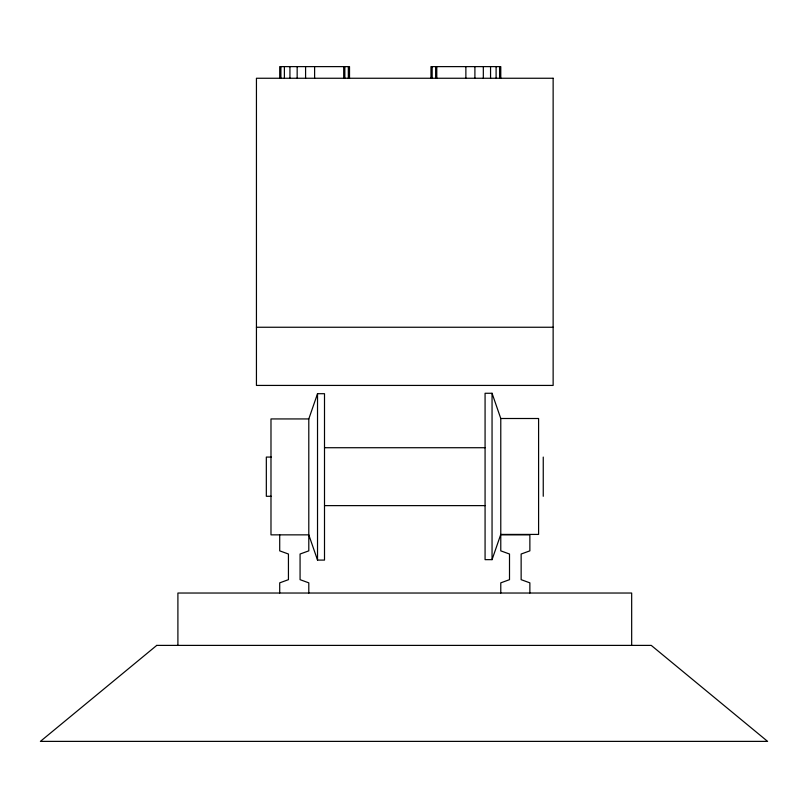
<?xml version="1.0" encoding="UTF-8"?>
<svg xmlns="http://www.w3.org/2000/svg" width="808" height="808" viewBox="0 0 808 808"><rect width="100%" height="100%" fill="white"/><g stroke="black" fill="none" stroke-linecap="round" stroke-linejoin="round"><path stroke-width="1.21" d="M308.797 418.938L317.524 393.698L324.503 393.698L324.503 560.085L317.524 560.085L308.797 534.856L270.983 534.856L270.983 418.938L308.797 418.938L308.797 550.854L300.071 554.025L300.071 579.669L308.797 582.851L308.797 593.032M492.052 559.651L500.778 534.421L500.778 418.504L492.052 393.274L485.073 393.274L485.073 559.651L492.052 559.651L492.052 393.274M256.439 327.25L553.137 327.25M500.778 418.504L538.593 418.504L538.593 534.421L500.778 534.421M324.503 447.723L485.073 447.723M271.276 457.076L266.327 457.076L266.327 496.284L271.276 496.284M324.503 505.626L485.073 505.626M631.674 645.39L631.674 593.032L177.901 593.032L177.901 645.39M543.249 457.076L543.249 496.284M529.866 593.032L529.866 582.851L521.14 579.669L521.14 554.025L529.866 550.854L529.866 534.856L500.778 534.856L500.778 550.854L509.505 554.025L509.505 579.669L500.778 582.851L500.778 593.032M500.778 78.255L500.778 66.62L430.967 66.62L430.967 78.255M499.586 66.62L499.586 78.255M496.102 66.62L496.102 78.255M490.557 66.62L490.557 78.255M483.325 66.62L483.325 78.255M474.902 66.62L474.902 78.255M465.873 66.62L465.873 78.255M436.785 66.62L436.785 78.255M435.643 66.62L435.643 78.255M432.159 66.62L432.159 78.255M349.521 78.255L349.521 66.62L279.709 66.62L279.709 78.255M348.329 66.62L348.329 78.255M344.844 66.62L344.844 78.255M343.703 66.62L343.703 78.255M317.524 393.698L317.524 560.085M314.615 66.62L314.615 78.255M305.586 66.62L305.586 78.255M297.162 66.62L297.162 78.255M289.931 66.62L289.931 78.255M284.386 66.62L284.386 78.255M280.901 66.62L280.901 78.255M279.709 534.856L279.709 550.854L288.436 554.025L288.436 579.669L279.709 582.851L279.709 593.032M156.752 645.39L40.4 741.38L767.6 741.38L651.248 645.39L156.752 645.39M553.137 78.255L256.439 78.255L256.439 385.426L553.137 385.426L553.137 78.255"/></g></svg>
